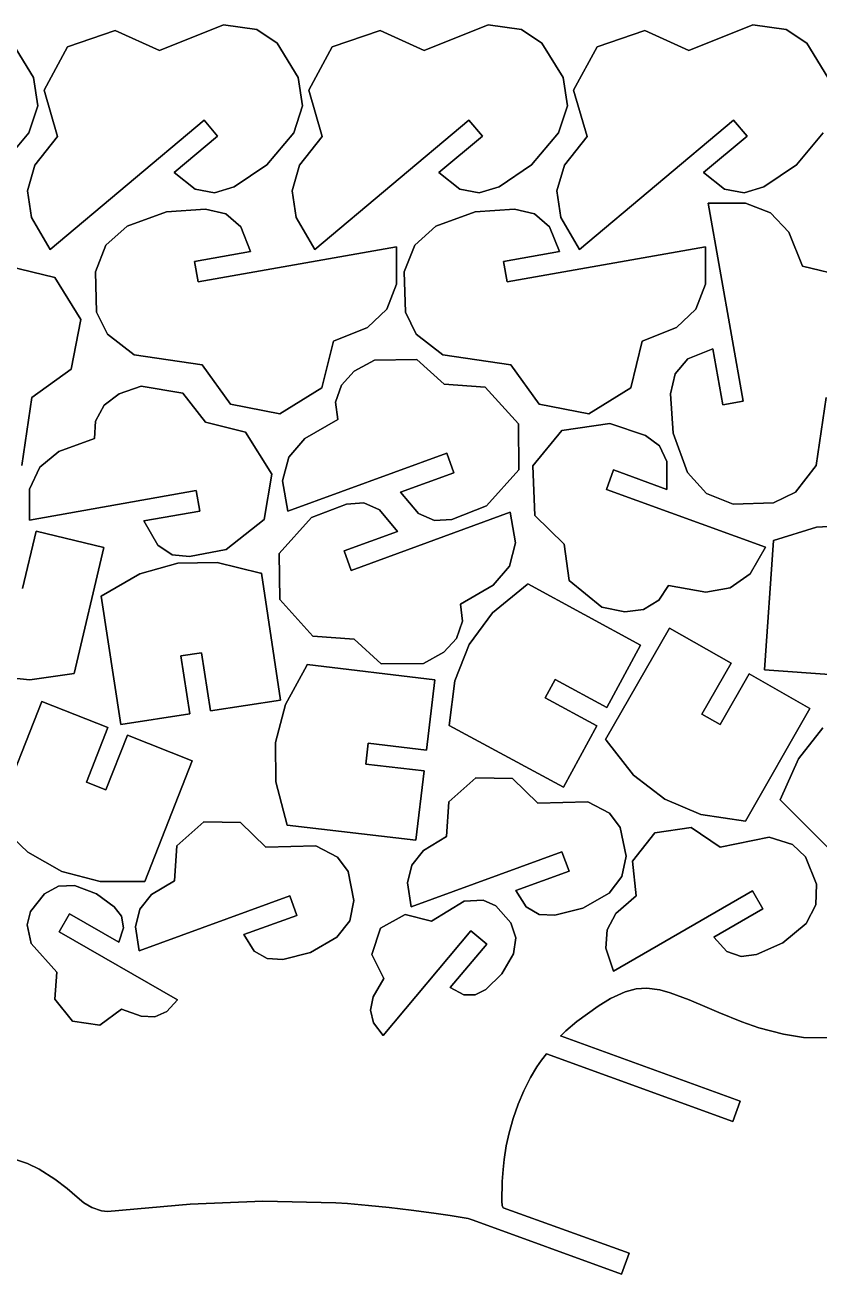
# Model space of a CAD drawing. Extents: x -1 to 600, y 1 to 926.
# Drawn here: x 326.5 to 434.5, y 560.3 to 730.2 of the extents above; entities that cross this region are included whole.
import ezdxf

# ---------------------------------------------------------------- set-up
doc = ezdxf.new("R2010")
doc.units = 0
doc.layers.add('EXPLORER_DEFAULT', color=253, linetype='CONTINUOUS')

# ---------------------------------------------------------------- blocks, each defined once
blk = doc.blocks.new('A_MODEL_SPACE')
at = {"layer": 'EXPLORER_DEFAULT'}
for p, q in [((332.331635, 727.260559), (338.824005, 729.471252)), ((338.824005, 729.471252), (332.331635, 727.260559)), ((338.824005, 729.471252), (344.828339, 726.76532)), ((344.828339, 726.76532), (338.824005, 729.471252)), ((344.828339, 726.76532), (353.517883, 730.223022)), ((353.517883, 730.223022), (344.828339, 726.76532)), ((353.517883, 730.223022), (358.056519, 729.618164)), ((358.056519, 729.618164), (353.517883, 730.223022)), ((358.056519, 729.618164), (360.845825, 727.745117)), ((360.845825, 727.745117), (358.056519, 729.618164)), ((368.331635, 727.260559), (374.824005, 729.471252)), ((374.824005, 729.471252), (368.331635, 727.260559)), ((374.824005, 729.471252), (380.828339, 726.76532)), ((380.828339, 726.76532), (374.824005, 729.471252)), ((380.828339, 726.76532), (389.517883, 730.223022)), ((389.517883, 730.223022), (380.828339, 726.76532)), ((389.517883, 730.223022), (394.056519, 729.618164)), ((394.056519, 729.618164), (389.517883, 730.223022)), ((394.056519, 729.618164), (396.845825, 727.745117)), ((396.845825, 727.745117), (394.056519, 729.618164)), ((404.331635, 727.260559), (410.824005, 729.471252)), ((410.824005, 729.471252), (404.331635, 727.260559)), ((410.824005, 729.471252), (416.828339, 726.76532)), ((416.828339, 726.76532), (410.824005, 729.471252)), ((416.828339, 726.76532), (425.517883, 730.223022)), ((425.517883, 730.223022), (416.828339, 726.76532)), ((425.517883, 730.223022), (430.056519, 729.618164)), ((430.056519, 729.618164), (425.517883, 730.223022)), ((430.056519, 729.618164), (432.845825, 727.745117)), ((432.845825, 727.745117), (430.056519, 729.618164)), ((324.845825, 727.745117), (327.714355, 723.072998)), ((327.714355, 723.072998), (324.845825, 727.745117)), ((360.845825, 727.745117), (363.714355, 723.072998)), ((363.714355, 723.072998), (360.845825, 727.745117)), ((396.845825, 727.745117), (399.714355, 723.072998)), ((399.714355, 723.072998), (396.845825, 727.745117)), ((432.845825, 727.745117), (435.714355, 723.072998)), ((435.714355, 723.072998), (432.845825, 727.745117)), ((329.147736, 721.334412), (332.331635, 727.260559)), ((332.331635, 727.260559), (329.147736, 721.334412)), ((365.147736, 721.334412), (368.331635, 727.260559)), ((368.331635, 727.260559), (365.147736, 721.334412)), ((401.147736, 721.334412), (404.331635, 727.260559)), ((404.331635, 727.260559), (401.147736, 721.334412)), ((327.714355, 723.072998), (328.294159, 719.238831)), ((328.294159, 719.238831), (327.714355, 723.072998)), ((363.714355, 723.072998), (364.294159, 719.238831)), ((364.294159, 719.238831), (363.714355, 723.072998)), ((399.714355, 723.072998), (400.294159, 719.238831)), ((400.294159, 719.238831), (399.714355, 723.072998)), ((330.970673, 715.073608), (329.147736, 721.334412)), ((329.147736, 721.334412), (330.970673, 715.073608)), ((366.970673, 715.073608), (365.147736, 721.334412)), ((365.147736, 721.334412), (366.970673, 715.073608)), ((402.970673, 715.073608), (401.147736, 721.334412)), ((401.147736, 721.334412), (402.970673, 715.073608)), ((328.294159, 719.238831), (327.090576, 715.533081)), ((327.090576, 715.533081), (328.294159, 719.238831)), ((364.294159, 719.238831), (363.090576, 715.533081)), ((363.090576, 715.533081), (364.294159, 719.238831)), ((400.294159, 719.238831), (399.090576, 715.533081)), ((399.090576, 715.533081), (400.294159, 719.238831)), ((350.905731, 717.269653), (329.948669, 699.665894)), ((329.948669, 699.665894), (350.905731, 717.269653)), ((352.736084, 715.097046), (350.905731, 717.269653)), ((350.905731, 717.269653), (352.736084, 715.097046)), ((386.905731, 717.269653), (365.948669, 699.665894)), ((365.948669, 699.665894), (386.905731, 717.269653)), ((388.736084, 715.097046), (386.905731, 717.269653)), ((386.905731, 717.269653), (388.736084, 715.097046)), ((422.905731, 717.269653), (401.948669, 699.665894)), ((401.948669, 699.665894), (422.905731, 717.269653)), ((424.736084, 715.097046), (422.905731, 717.269653)), ((422.905731, 717.269653), (424.736084, 715.097046)), ((327.090576, 715.533081), (323.435699, 711.190674)), ((323.435699, 711.190674), (327.090576, 715.533081)), ((363.090576, 715.533081), (359.435699, 711.190674)), ((359.435699, 711.190674), (363.090576, 715.533081)), ((399.090576, 715.533081), (395.435699, 711.190674)), ((395.435699, 711.190674), (399.090576, 715.533081)), ((435.090576, 715.533081), (431.435699, 711.190674)), ((431.435699, 711.190674), (435.090576, 715.533081)), ((327.890625, 711.137756), (330.970673, 715.073608)), ((330.970673, 715.073608), (327.890625, 711.137756)), ((346.817474, 710.140137), (352.736084, 715.097046)), ((352.736084, 715.097046), (346.817474, 710.140137)), ((363.890625, 711.137756), (366.970673, 715.073608)), ((366.970673, 715.073608), (363.890625, 711.137756)), ((382.817474, 710.140137), (388.736084, 715.097046)), ((388.736084, 715.097046), (382.817474, 710.140137)), ((399.890625, 711.137756), (402.970673, 715.073608)), ((402.970673, 715.073608), (399.890625, 711.137756)), ((418.817474, 710.140137), (424.736084, 715.097046)), ((424.736084, 715.097046), (418.817474, 710.140137)), ((326.866821, 707.651855), (327.890625, 711.137756)), ((327.890625, 711.137756), (326.866821, 707.651855)), ((359.435699, 711.190674), (355.003204, 708.187134)), ((355.003204, 708.187134), (359.435699, 711.190674)), ((362.866821, 707.651855), (363.890625, 711.137756)), ((363.890625, 711.137756), (362.866821, 707.651855)), ((395.435699, 711.190674), (391.003204, 708.187134)), ((391.003204, 708.187134), (395.435699, 711.190674)), ((398.866821, 707.651855), (399.890625, 711.137756)), ((399.890625, 711.137756), (398.866821, 707.651855)), ((431.435699, 711.190674), (427.003204, 708.187134)), ((427.003204, 708.187134), (431.435699, 711.190674)), ((349.673645, 707.880798), (346.817474, 710.140137)), ((346.817474, 710.140137), (349.673645, 707.880798)), ((385.673645, 707.880798), (382.817474, 710.140137)), ((382.817474, 710.140137), (385.673645, 707.880798)), ((421.673645, 707.880798), (418.817474, 710.140137)), ((418.817474, 710.140137), (421.673645, 707.880798)), ((327.414368, 704.054016), (326.866821, 707.651855)), ((326.866821, 707.651855), (327.414368, 704.054016)), ((352.321289, 707.381714), (349.673645, 707.880798)), ((349.673645, 707.880798), (352.321289, 707.381714)), ((355.003204, 708.187134), (352.321289, 707.381714)), ((352.321289, 707.381714), (355.003204, 708.187134)), ((363.414368, 704.054016), (362.866821, 707.651855)), ((362.866821, 707.651855), (363.414368, 704.054016)), ((388.321289, 707.381714), (385.673645, 707.880798)), ((385.673645, 707.880798), (388.321289, 707.381714)), ((391.003204, 708.187134), (388.321289, 707.381714)), ((388.321289, 707.381714), (391.003204, 708.187134)), ((399.414368, 704.054016), (398.866821, 707.651855)), ((398.866821, 707.651855), (399.414368, 704.054016)), ((424.321289, 707.381714), (421.673645, 707.880798)), ((421.673645, 707.880798), (424.321289, 707.381714)), ((427.003204, 708.187134), (424.321289, 707.381714)), ((424.321289, 707.381714), (427.003204, 708.187134)), ((345.76947, 704.793579), (351.109863, 705.178406)), ((351.109863, 705.178406), (345.76947, 704.793579)), ((351.109863, 705.178406), (353.835175, 704.534973)), ((353.835175, 704.534973), (351.109863, 705.178406)), ((387.76947, 704.793579), (393.109863, 705.178406)), ((393.109863, 705.178406), (387.76947, 704.793579)), ((393.109863, 705.178406), (395.835175, 704.534973)), ((395.835175, 704.534973), (393.109863, 705.178406)), ((419.446472, 705.997009), (424.513855, 705.997681)), ((424.513855, 705.997681), (419.446472, 705.997009)), ((424.213257, 679.045776), (419.446472, 705.997009)), ((419.446472, 705.997009), (424.213257, 679.045776)), ((424.513855, 705.997681), (427.903442, 704.672974)), ((427.903442, 704.672974), (424.513855, 705.997681)), ((329.948669, 699.665894), (327.414368, 704.054016)), ((327.414368, 704.054016), (329.948669, 699.665894)), ((340.433014, 702.860352), (345.76947, 704.793579)), ((345.76947, 704.793579), (340.433014, 702.860352)), ((353.835175, 704.534973), (355.878571, 702.778931)), ((355.878571, 702.778931), (353.835175, 704.534973)), ((365.948669, 699.665894), (363.414368, 704.054016)), ((363.414368, 704.054016), (365.948669, 699.665894)), ((382.433014, 702.860352), (387.76947, 704.793579)), ((387.76947, 704.793579), (382.433014, 702.860352)), ((395.835175, 704.534973), (397.878571, 702.778931)), ((397.878571, 702.778931), (395.835175, 704.534973)), ((401.948669, 699.665894), (399.414368, 704.054016)), ((399.414368, 704.054016), (401.948669, 699.665894)), ((427.903442, 704.672974), (430.410431, 702.043335)), ((430.410431, 702.043335), (427.903442, 704.672974)), ((337.537842, 700.25293), (340.433014, 702.860352)), ((340.433014, 702.860352), (337.537842, 700.25293)), ((355.878571, 702.778931), (357.222443, 699.394226)), ((357.222443, 699.394226), (355.878571, 702.778931)), ((379.537842, 700.25293), (382.433014, 702.860352)), ((382.433014, 702.860352), (379.537842, 700.25293)), ((397.878571, 702.778931), (399.222443, 699.394226)), ((399.222443, 699.394226), (397.878571, 702.778931)), ((430.410431, 702.043335), (432.278961, 697.40802)), ((432.278961, 697.40802), (430.410431, 702.043335)), ((336.122864, 696.642456), (337.537842, 700.25293)), ((337.537842, 700.25293), (336.122864, 696.642456)), ((378.122864, 696.642456), (379.537842, 700.25293)), ((379.537842, 700.25293), (378.122864, 696.642456)), ((357.222443, 699.394226), (349.618286, 698.06073)), ((349.618286, 698.06073), (357.222443, 699.394226)), ((350.117157, 695.264038), (377.06839, 700.030762)), ((377.06839, 700.030762), (350.117157, 695.264038)), ((377.06839, 700.030762), (377.069061, 694.963379)), ((377.069061, 694.963379), (377.06839, 700.030762)), ((399.222443, 699.394226), (391.618286, 698.06073)), ((391.618286, 698.06073), (399.222443, 699.394226)), ((392.117157, 695.264038), (419.06839, 700.030762)), ((419.06839, 700.030762), (392.117157, 695.264038)), ((419.06839, 700.030762), (419.069061, 694.963379)), ((419.069061, 694.963379), (419.06839, 700.030762)), ((324.278961, 697.40802), (330.612457, 695.856323)), ((330.612457, 695.856323), (324.278961, 697.40802)), ((349.618286, 698.06073), (350.117157, 695.264038)), ((350.117157, 695.264038), (349.618286, 698.06073)), ((391.618286, 698.06073), (392.117157, 695.264038)), ((392.117157, 695.264038), (391.618286, 698.06073)), ((432.278961, 697.40802), (438.612457, 695.856323)), ((438.612457, 695.856323), (432.278961, 697.40802)), ((330.612457, 695.856323), (334.152679, 690.135925)), ((334.152679, 690.135925), (330.612457, 695.856323)), ((336.271057, 691.162048), (336.122864, 696.642456)), ((336.122864, 696.642456), (336.271057, 691.162048)), ((378.271057, 691.162048), (378.122864, 696.642456)), ((378.122864, 696.642456), (378.271057, 691.162048)), ((377.069061, 694.963379), (375.744354, 691.573853)), ((375.744354, 691.573853), (377.069061, 694.963379)), ((419.069061, 694.963379), (417.744354, 691.573853)), ((417.744354, 691.573853), (419.069061, 694.963379)), ((334.152679, 690.135925), (332.820984, 683.40802)), ((332.820984, 683.40802), (334.152679, 690.135925)), ((337.750122, 688.145325), (336.271057, 691.162048)), ((336.271057, 691.162048), (337.750122, 688.145325)), ((375.744354, 691.573853), (373.114746, 689.066833)), ((373.114746, 689.066833), (375.744354, 691.573853)), ((379.750122, 688.145325), (378.271057, 691.162048)), ((378.271057, 691.162048), (379.750122, 688.145325)), ((417.744354, 691.573853), (415.114746, 689.066833)), ((415.114746, 689.066833), (417.744354, 691.573853)), ((373.114746, 689.066833), (368.479431, 687.198303)), ((368.479431, 687.198303), (373.114746, 689.066833)), ((415.114746, 689.066833), (410.479431, 687.198303)), ((410.479431, 687.198303), (415.114746, 689.066833)), ((341.378265, 685.352173), (337.750122, 688.145325)), ((337.750122, 688.145325), (341.378265, 685.352173)), ((368.479431, 687.198303), (366.927704, 680.864807)), ((366.927704, 680.864807), (368.479431, 687.198303)), ((383.378265, 685.352173), (379.750122, 688.145325)), ((379.750122, 688.145325), (383.378265, 685.352173)), ((410.479431, 687.198303), (408.927704, 680.864807)), ((408.927704, 680.864807), (410.479431, 687.198303)), ((350.632477, 684.001831), (341.378265, 685.352173)), ((341.378265, 685.352173), (350.632477, 684.001831)), ((392.632477, 684.001831), (383.378265, 685.352173)), ((383.378265, 685.352173), (392.632477, 684.001831)), ((414.942261, 682.763794), (416.698334, 684.80719)), ((416.698334, 684.80719), (414.942261, 682.763794)), ((416.698334, 684.80719), (420.083038, 686.151062)), ((420.083038, 686.151062), (416.698334, 684.80719)), ((420.083038, 686.151062), (421.416565, 678.546875)), ((421.416565, 678.546875), (420.083038, 686.151062)), ((332.820984, 683.40802), (327.475433, 679.561096)), ((327.475433, 679.561096), (332.820984, 683.40802)), ((354.479431, 678.65625), (350.632477, 684.001831)), ((350.632477, 684.001831), (354.479431, 678.65625)), ((371.302673, 683.128906), (369.58432, 681.242737)), ((369.58432, 681.242737), (371.302673, 683.128906)), ((374.076813, 684.645081), (371.302673, 683.128906)), ((371.302673, 683.128906), (374.076813, 684.645081)), ((379.831146, 684.708984), (374.076813, 684.645081)), ((374.076813, 684.645081), (379.831146, 684.708984)), ((383.524323, 681.371277), (379.831146, 684.708984)), ((379.831146, 684.708984), (383.524323, 681.371277)), ((396.479431, 678.65625), (392.632477, 684.001831)), ((392.632477, 684.001831), (396.479431, 678.65625)), ((414.298828, 680.038452), (414.942261, 682.763794)), ((414.942261, 682.763794), (414.298828, 680.038452)), ((339.346863, 680.05835), (337.327057, 678.499268)), ((337.327057, 678.499268), (339.346863, 680.05835)), ((342.342133, 681.069824), (339.346863, 680.05835)), ((339.346863, 680.05835), (342.342133, 681.069824)), ((348.020111, 680.133545), (342.342133, 681.069824)), ((342.342133, 681.069824), (348.020111, 680.133545)), ((351.077606, 676.2052), (348.020111, 680.133545)), ((348.020111, 680.133545), (351.077606, 676.2052)), ((366.927704, 680.864807), (361.207306, 677.324585)), ((361.207306, 677.324585), (366.927704, 680.864807)), ((369.58432, 681.242737), (368.780121, 678.91394)), ((368.780121, 678.91394), (369.58432, 681.242737)), ((389.119446, 680.944397), (383.524323, 681.371277)), ((383.524323, 681.371277), (389.119446, 680.944397)), ((393.635803, 675.942749), (389.119446, 680.944397)), ((389.119446, 680.944397), (393.635803, 675.942749)), ((408.927704, 680.864807), (403.207306, 677.324585)), ((403.207306, 677.324585), (408.927704, 680.864807)), ((414.683685, 674.698059), (414.298828, 680.038452)), ((414.298828, 680.038452), (414.683685, 674.698059)), ((327.475433, 679.561096), (326.125122, 670.306885)), ((326.125122, 670.306885), (327.475433, 679.561096)), ((337.327057, 678.499268), (336.130676, 676.34552)), ((336.130676, 676.34552), (337.327057, 678.499268)), ((361.207306, 677.324585), (354.479431, 678.65625)), ((354.479431, 678.65625), (361.207306, 677.324585)), ((368.780121, 678.91394), (369.068909, 676.570618)), ((369.068909, 676.570618), (368.780121, 678.91394)), ((403.207306, 677.324585), (396.479431, 678.65625)), ((396.479431, 678.65625), (403.207306, 677.324585)), ((421.416565, 678.546875), (424.213257, 679.045776)), ((424.213257, 679.045776), (421.416565, 678.546875)), ((435.475433, 679.561096), (434.125122, 670.306885)), ((434.125122, 670.306885), (435.475433, 679.561096)), ((336.130676, 676.34552), (336.008209, 673.98761)), ((336.008209, 673.98761), (336.130676, 676.34552)), ((369.068909, 676.570618), (364.595673, 673.981262)), ((364.595673, 673.981262), (369.068909, 676.570618)), ((356.513611, 674.813232), (351.077606, 676.2052)), ((351.077606, 676.2052), (356.513611, 674.813232)), ((360.092834, 669.103333), (356.513611, 674.813232)), ((356.513611, 674.813232), (360.092834, 669.103333)), ((393.71106, 669.708252), (393.635803, 675.942749)), ((393.635803, 675.942749), (393.71106, 669.708252)), ((399.562592, 675.070496), (395.612762, 670.246216)), ((395.612762, 670.246216), (399.562592, 675.070496)), ((406.074432, 676.000916), (399.562592, 675.070496)), ((399.562592, 675.070496), (406.074432, 676.000916)), ((410.903015, 674.359619), (406.074432, 676.000916)), ((406.074432, 676.000916), (410.903015, 674.359619)), ((416.616943, 669.361633), (414.683685, 674.698059)), ((414.683685, 674.698059), (416.616943, 669.361633)), ((336.008209, 673.98761), (331.15329, 672.214355)), ((331.15329, 672.214355), (336.008209, 673.98761)), ((364.595673, 673.981262), (362.407013, 671.409119)), ((362.407013, 671.409119), (364.595673, 673.981262)), ((412.808502, 672.960388), (410.903015, 674.359619)), ((410.903015, 674.359619), (412.808502, 672.960388)), ((413.827454, 670.850891), (412.808502, 672.960388)), ((412.808502, 672.960388), (413.827454, 670.850891)), ((331.15329, 672.214355), (328.551208, 670.061401)), ((328.551208, 670.061401), (331.15329, 672.214355)), ((362.407013, 671.409119), (361.567841, 668.229309)), ((361.567841, 668.229309), (362.407013, 671.409119)), ((362.278076, 664.093384), (383.904327, 671.987183)), ((383.904327, 671.987183), (362.278076, 664.093384)), ((383.904327, 671.987183), (384.881165, 669.315674)), ((384.881165, 669.315674), (383.904327, 671.987183)), ((328.551208, 670.061401), (327.172607, 667.075623)), ((327.172607, 667.075623), (328.551208, 670.061401)), ((389.32077, 664.809753), (393.71106, 669.708252)), ((393.71106, 669.708252), (389.32077, 664.809753)), ((395.612762, 670.246216), (395.857513, 663.511658)), ((395.857513, 663.511658), (395.612762, 670.246216)), ((405.610138, 667.021118), (406.579041, 669.695435)), ((406.579041, 669.695435), (405.610138, 667.021118)), ((406.579041, 669.695435), (413.835938, 667.040894)), ((413.835938, 667.040894), (406.579041, 669.695435)), ((413.835938, 667.040894), (413.827454, 670.850891)), ((413.827454, 670.850891), (413.835938, 667.040894)), ((434.125122, 670.306885), (431.33197, 666.678711)), ((431.33197, 666.678711), (434.125122, 670.306885)), ((359.084351, 662.950439), (360.092834, 669.103333)), ((360.092834, 669.103333), (359.084351, 662.950439)), ((361.567841, 668.229309), (362.278076, 664.093384)), ((362.278076, 664.093384), (361.567841, 668.229309)), ((384.881165, 669.315674), (377.615753, 666.684509)), ((377.615753, 666.684509), (384.881165, 669.315674)), ((419.224365, 666.466431), (416.616943, 669.361633)), ((416.616943, 669.361633), (419.224365, 666.466431)), ((327.172607, 667.075623), (327.15387, 662.879211)), ((327.15387, 662.879211), (327.172607, 667.075623)), ((327.15387, 662.879211), (349.822327, 666.897644)), ((349.822327, 666.897644), (327.15387, 662.879211)), ((349.822327, 666.897644), (350.320404, 664.097107)), ((350.320404, 664.097107), (349.822327, 666.897644)), ((377.615753, 666.684509), (380.071259, 663.771362)), ((380.071259, 663.771362), (377.615753, 666.684509)), ((427.250824, 659.166992), (405.610138, 667.021118)), ((405.610138, 667.021118), (427.250824, 659.166992)), ((422.834808, 665.051453), (419.224365, 666.466431)), ((419.224365, 666.466431), (422.834808, 665.051453)), ((431.33197, 666.678711), (428.315216, 665.199646)), ((428.315216, 665.199646), (431.33197, 666.678711)), ((370.252991, 665.053772), (365.499084, 663.207275)), ((365.499084, 663.207275), (370.252991, 665.053772)), ((372.612091, 665.206665), (370.252991, 665.053772)), ((370.252991, 665.053772), (372.612091, 665.206665)), ((374.748596, 664.245667), (372.612091, 665.206665)), ((372.612091, 665.206665), (374.748596, 664.245667)), ((384.566864, 662.963318), (389.32077, 664.809753)), ((389.32077, 664.809753), (384.566864, 662.963318)), ((428.315216, 665.199646), (422.834808, 665.051453)), ((422.834808, 665.051453), (428.315216, 665.199646)), ((350.320404, 664.097107), (342.708466, 662.767578)), ((342.708466, 662.767578), (350.320404, 664.097107)), ((342.708466, 662.767578), (344.620819, 659.47229)), ((344.620819, 659.47229), (342.708466, 662.767578)), ((353.910126, 658.888733), (359.084351, 662.950439)), ((359.084351, 662.950439), (353.910126, 658.888733)), ((365.499084, 663.207275), (361.108795, 658.308777)), ((361.108795, 658.308777), (365.499084, 663.207275)), ((392.541779, 663.923645), (370.915527, 656.029907)), ((370.915527, 656.029907), (392.541779, 663.923645)), ((377.204132, 661.33252), (374.748596, 664.245667)), ((374.748596, 664.245667), (377.204132, 661.33252)), ((380.071259, 663.771362), (382.207764, 662.810364)), ((382.207764, 662.810364), (380.071259, 663.771362)), ((382.207764, 662.810364), (384.566864, 662.963318)), ((384.566864, 662.963318), (382.207764, 662.810364)), ((393.252014, 659.78772), (392.541779, 663.923645)), ((392.541779, 663.923645), (393.252014, 659.78772)), ((395.857513, 663.511658), (399.869232, 659.588135)), ((399.869232, 659.588135), (395.857513, 663.511658)), ((328.043884, 661.344177), (326.204865, 653.578857)), ((326.204865, 653.578857), (328.043884, 661.344177)), ((337.26944, 659.158264), (328.043884, 661.344177)), ((328.043884, 661.344177), (337.26944, 659.158264)), ((369.93869, 658.701355), (377.204132, 661.33252)), ((377.204132, 661.33252), (369.93869, 658.701355)), ((434.161621, 661.90686), (428.336884, 660.099426)), ((428.336884, 660.099426), (434.161621, 661.90686)), ((439.498169, 662.194519), (434.161621, 661.90686)), ((434.161621, 661.90686), (439.498169, 662.194519)), ((344.620819, 659.47229), (346.557983, 658.154907)), ((346.557983, 658.154907), (344.620819, 659.47229)), ((392.412842, 656.60791), (393.252014, 659.78772)), ((393.252014, 659.78772), (392.412842, 656.60791)), ((399.869232, 659.588135), (400.552948, 654.65741)), ((400.552948, 654.65741), (399.869232, 659.588135)), ((428.336884, 660.099426), (427.110504, 642.493713)), ((427.110504, 642.493713), (428.336884, 660.099426)), ((333.227142, 641.979004), (337.26944, 659.158264)), ((337.26944, 659.158264), (333.227142, 641.979004)), ((346.557983, 658.154907), (348.907806, 657.895813)), ((348.907806, 657.895813), (346.557983, 658.154907)), ((348.907806, 657.895813), (353.910126, 658.888733)), ((353.910126, 658.888733), (348.907806, 657.895813)), ((361.108795, 658.308777), (361.184052, 652.07428)), ((361.184052, 652.07428), (361.108795, 658.308777)), ((370.915527, 656.029907), (369.93869, 658.701355)), ((369.93869, 658.701355), (370.915527, 656.029907)), ((425.136353, 655.542114), (427.250824, 659.166992)), ((427.250824, 659.166992), (425.136353, 655.542114)), ((347.323364, 657.012756), (342.181122, 655.557068)), ((342.181122, 655.557068), (347.323364, 657.012756)), ((352.66626, 657.077637), (347.323364, 657.012756)), ((347.323364, 657.012756), (352.66626, 657.077637)), ((358.570099, 655.657898), (352.66626, 657.077637)), ((352.66626, 657.077637), (358.570099, 655.657898)), ((390.224182, 654.035767), (392.412842, 656.60791)), ((392.412842, 656.60791), (390.224182, 654.035767)), ((342.181122, 655.557068), (336.897339, 652.511475)), ((336.897339, 652.511475), (342.181122, 655.557068)), ((358.694031, 655.642883), (358.570099, 655.657898)), ((358.570099, 655.657898), (358.694031, 655.642883)), ((361.294708, 638.369751), (358.694031, 655.642883)), ((358.694031, 655.642883), (361.294708, 638.369751)), ((400.552948, 654.65741), (405.002075, 651.007568)), ((405.002075, 651.007568), (400.552948, 654.65741)), ((422.449585, 653.645691), (425.136353, 655.542114)), ((425.136353, 655.542114), (422.449585, 653.645691)), ((336.897339, 652.511475), (339.577728, 635.06781)), ((339.577728, 635.06781), (336.897339, 652.511475)), ((385.750946, 651.446411), (390.224182, 654.035767)), ((390.224182, 654.035767), (385.750946, 651.446411)), ((394.824554, 654.103333), (390.12793, 650.254578)), ((390.12793, 650.254578), (394.824554, 654.103333)), ((394.911346, 654.193054), (394.824554, 654.103333)), ((394.824554, 654.103333), (394.911346, 654.193054)), ((410.250305, 645.835938), (394.911346, 654.193054)), ((394.911346, 654.193054), (410.250305, 645.835938)), ((412.7435, 651.993225), (414.028534, 653.973938)), ((414.028534, 653.973938), (412.7435, 651.993225)), ((414.028534, 653.973938), (419.119629, 653.082153)), ((419.119629, 653.082153), (414.028534, 653.973938)), ((419.119629, 653.082153), (422.449585, 653.645691)), ((422.449585, 653.645691), (419.119629, 653.082153)), ((361.184052, 652.07428), (365.700409, 647.072632)), ((365.700409, 647.072632), (361.184052, 652.07428)), ((386.039734, 649.103088), (385.750946, 651.446411)), ((385.750946, 651.446411), (386.039734, 649.103088)), ((405.002075, 651.007568), (408.101807, 650.385864)), ((408.101807, 650.385864), (405.002075, 651.007568)), ((410.630524, 650.726196), (412.7435, 651.993225)), ((412.7435, 651.993225), (410.630524, 650.726196)), ((385.235535, 646.774353), (386.039734, 649.103088)), ((386.039734, 649.103088), (385.235535, 646.774353)), ((390.12793, 650.254578), (386.95343, 645.956543)), ((386.95343, 645.956543), (390.12793, 650.254578)), ((408.101807, 650.385864), (410.630524, 650.726196)), ((410.630524, 650.726196), (408.101807, 650.385864)), ((414.191925, 648.177795), (405.482666, 633.036011)), ((405.482666, 633.036011), (414.191925, 648.177795)), ((422.549957, 643.38678), (414.191925, 648.177795)), ((414.191925, 648.177795), (422.549957, 643.38678)), ((365.700409, 647.072632), (371.295532, 646.645752)), ((371.295532, 646.645752), (365.700409, 647.072632)), ((371.295532, 646.645752), (374.988708, 643.308044)), ((374.988708, 643.308044), (371.295532, 646.645752)), ((383.517181, 644.888184), (385.235535, 646.774353)), ((385.235535, 646.774353), (383.517181, 644.888184)), ((386.95343, 645.956543), (385.008728, 640.978638)), ((385.008728, 640.978638), (386.95343, 645.956543)), ((405.653687, 637.369446), (410.250305, 645.835938)), ((410.250305, 645.835938), (405.653687, 637.369446)), ((347.750336, 644.382446), (350.569672, 644.811401)), ((350.569672, 644.811401), (347.750336, 644.382446)), ((348.950958, 636.493164), (347.750336, 644.382446)), ((347.750336, 644.382446), (348.950958, 636.493164)), ((350.569672, 644.811401), (351.770386, 636.921448)), ((351.770386, 636.921448), (350.569672, 644.811401)), ((380.743042, 643.371948), (383.517181, 644.888184)), ((383.517181, 644.888184), (380.743042, 643.371948)), ((364.888947, 643.097412), (361.955292, 637.780945)), ((361.955292, 637.780945), (364.888947, 643.097412)), ((364.936249, 643.212891), (364.888947, 643.097412)), ((364.888947, 643.097412), (364.936249, 643.212891)), ((382.280945, 641.1427), (364.936249, 643.212891)), ((364.936249, 643.212891), (382.280945, 641.1427)), ((374.988708, 643.308044), (380.743042, 643.371948)), ((380.743042, 643.371948), (374.988708, 643.308044)), ((418.581757, 636.462402), (422.549957, 643.38678)), ((422.549957, 643.38678), (418.581757, 636.462402)), ((427.110504, 642.493713), (436.567535, 641.82019)), ((436.567535, 641.82019), (427.110504, 642.493713)), ((321.874207, 641.706543), (327.187531, 641.13208)), ((327.187531, 641.13208), (321.874207, 641.706543)), ((327.187531, 641.13208), (333.227142, 641.979004)), ((333.227142, 641.979004), (327.187531, 641.13208)), ((381.15329, 631.575134), (382.280945, 641.1427)), ((382.280945, 641.1427), (381.15329, 631.575134)), ((385.008728, 640.978638), (384.24585, 634.927795)), ((384.24585, 634.927795), (385.008728, 640.978638)), ((397.278992, 638.670288), (398.639465, 641.176575)), ((398.639465, 641.176575), (397.278992, 638.670288)), ((398.639465, 641.176575), (405.653687, 637.369446)), ((405.653687, 637.369446), (398.639465, 641.176575)), ((425.023834, 641.96814), (421.056, 635.044373)), ((421.056, 635.044373), (425.023834, 641.96814)), ((433.249268, 637.253113), (425.023834, 641.96814)), ((425.023834, 641.96814), (433.249268, 637.253113)), ((328.858795, 638.186218), (322.428864, 621.944946)), ((322.428864, 621.944946), (328.858795, 638.186218)), ((337.821381, 634.653198), (328.858795, 638.186218)), ((328.858795, 638.186218), (337.821381, 634.653198)), ((351.770386, 636.921448), (361.294708, 638.369751)), ((361.294708, 638.369751), (351.770386, 636.921448)), ((361.955292, 637.780945), (360.601837, 632.611938)), ((360.601837, 632.611938), (361.955292, 637.780945)), ((404.292572, 634.863464), (397.278992, 638.670288)), ((397.278992, 638.670288), (404.292572, 634.863464)), ((424.496307, 621.928284), (433.249268, 637.253113)), ((433.249268, 637.253113), (424.496307, 621.928284)), ((339.577728, 635.06781), (348.950958, 636.493164)), ((348.950958, 636.493164), (339.577728, 635.06781)), ((421.056, 635.044373), (418.581757, 636.462402)), ((418.581757, 636.462402), (421.056, 635.044373)), ((334.895386, 627.228149), (337.821381, 634.653198)), ((337.821381, 634.653198), (334.895386, 627.228149)), ((384.24585, 634.927795), (399.768829, 626.531311)), ((399.768829, 626.531311), (384.24585, 634.927795)), ((399.768829, 626.531311), (404.292572, 634.863464)), ((404.292572, 634.863464), (399.768829, 626.531311)), ((435.027435, 634.608582), (431.726685, 630.405396)), ((431.726685, 630.405396), (435.027435, 634.608582)), ((340.474304, 633.606934), (337.548553, 626.182495)), ((337.548553, 626.182495), (340.474304, 633.606934)), ((349.294708, 630.129944), (340.474304, 633.606934)), ((340.474304, 633.606934), (349.294708, 630.129944)), ((360.601837, 632.611938), (360.642639, 627.267761)), ((360.642639, 627.267761), (360.601837, 632.611938)), ((372.893646, 629.676208), (373.227234, 632.508423)), ((373.227234, 632.508423), (372.893646, 629.676208)), ((373.227234, 632.508423), (381.15329, 631.575134)), ((381.15329, 631.575134), (373.227234, 632.508423)), ((405.482666, 633.036011), (405.570343, 632.947205)), ((405.570343, 632.947205), (405.482666, 633.036011)), ((405.570343, 632.947205), (409.30954, 628.162903)), ((409.30954, 628.162903), (405.570343, 632.947205)), ((342.847992, 613.701172), (349.294708, 630.129944)), ((349.294708, 630.129944), (342.847992, 613.701172)), ((380.819, 628.742981), (372.893646, 629.676208)), ((372.893646, 629.676208), (380.819, 628.742981)), ((379.709198, 619.327209), (380.819, 628.742981)), ((380.819, 628.742981), (379.709198, 619.327209)), ((431.726685, 630.405396), (429.247162, 624.833496)), ((429.247162, 624.833496), (431.726685, 630.405396)), ((337.548553, 626.182495), (334.895386, 627.228149)), ((334.895386, 627.228149), (337.548553, 626.182495)), ((360.642639, 627.267761), (362.178955, 621.365723)), ((362.178955, 621.365723), (360.642639, 627.267761)), ((384.192902, 624.546875), (387.847137, 627.808716)), ((387.847137, 627.808716), (384.192902, 624.546875)), ((387.847137, 627.808716), (392.839783, 627.704468)), ((392.839783, 627.704468), (387.847137, 627.808716)), ((392.839783, 627.704468), (396.274109, 624.357788)), ((396.274109, 624.357788), (392.839783, 627.704468)), ((409.30954, 628.162903), (413.533081, 624.889954)), ((413.533081, 624.889954), (409.30954, 628.162903)), ((383.881012, 619.809204), (384.192902, 624.546875)), ((384.192902, 624.546875), (383.881012, 619.809204)), ((396.274109, 624.357788), (403.080627, 624.55957)), ((403.080627, 624.55957), (396.274109, 624.357788)), ((403.080627, 624.55957), (406.03537, 623.015442)), ((406.03537, 623.015442), (403.080627, 624.55957)), ((413.533081, 624.889954), (418.464752, 622.83075)), ((418.464752, 622.83075), (413.533081, 624.889954)), ((429.247162, 624.833496), (441.679993, 612.307922)), ((441.679993, 612.307922), (429.247162, 624.833496)), ((406.03537, 623.015442), (407.477386, 621.039307)), ((407.477386, 621.039307), (406.03537, 623.015442)), ((418.464752, 622.83075), (424.496307, 621.928284)), ((424.496307, 621.928284), (418.464752, 622.83075)), ((322.528473, 621.86969), (326.919739, 617.675903)), ((326.919739, 617.675903), (322.528473, 621.86969)), ((347.192902, 618.547424), (350.847137, 621.809204)), ((350.847137, 621.809204), (347.192902, 618.547424)), ((350.847137, 621.809204), (355.839783, 621.704956)), ((355.839783, 621.704956), (350.847137, 621.809204)), ((355.839783, 621.704956), (359.274109, 618.358337)), ((359.274109, 618.358337), (355.839783, 621.704956)), ((362.178955, 621.365723), (379.709198, 619.327209)), ((379.709198, 619.327209), (362.178955, 621.365723)), ((407.477386, 621.039307), (408.276581, 617.128296)), ((408.276581, 617.128296), (407.477386, 621.039307)), ((409.153137, 616.454407), (412.185455, 620.301208)), ((412.185455, 620.301208), (409.153137, 616.454407)), ((412.185455, 620.301208), (417.120331, 621.065552)), ((417.120331, 621.065552), (412.185455, 620.301208)), ((417.120331, 621.065552), (421.083649, 618.366089)), ((421.083649, 618.366089), (417.120331, 621.065552)), ((346.881012, 613.809753), (347.192902, 618.547424)), ((347.192902, 618.547424), (346.881012, 613.809753)), ((359.274109, 618.358337), (366.080627, 618.56012)), ((366.080627, 618.56012), (359.274109, 618.358337)), ((366.080627, 618.56012), (369.03537, 617.015991)), ((369.03537, 617.015991), (366.080627, 618.56012)), ((380.740601, 617.916382), (383.881012, 619.809204)), ((383.881012, 619.809204), (380.740601, 617.916382)), ((421.083649, 618.366089), (427.751709, 619.746765)), ((427.751709, 619.746765), (421.083649, 618.366089)), ((427.751709, 619.746765), (430.929718, 618.739197)), ((430.929718, 618.739197), (427.751709, 619.746765)), ((430.929718, 618.739197), (432.692963, 617.043457)), ((432.692963, 617.043457), (430.929718, 618.739197)), ((326.919739, 617.675903), (331.571899, 615.047607)), ((331.571899, 615.047607), (326.919739, 617.675903)), ((369.03537, 617.015991), (370.477386, 615.039856)), ((370.477386, 615.039856), (369.03537, 617.015991)), ((399.555878, 617.740356), (379.071106, 610.273376)), ((379.071106, 610.273376), (399.555878, 617.740356)), ((379.156464, 615.941101), (380.740601, 617.916382)), ((380.740601, 617.916382), (379.156464, 615.941101)), ((400.523712, 615.093262), (399.555878, 617.740356)), ((399.555878, 617.740356), (400.523712, 615.093262)), ((408.276581, 617.128296), (407.718445, 614.360474)), ((407.718445, 614.360474), (408.276581, 617.128296)), ((432.692963, 617.043457), (434.159149, 613.330627)), ((434.159149, 613.330627), (432.692963, 617.043457)), ((378.559875, 613.514893), (379.156464, 615.941101)), ((379.156464, 615.941101), (378.559875, 613.514893)), ((409.668671, 611.734558), (409.153137, 616.454407)), ((409.153137, 616.454407), (409.668671, 611.734558)), ((331.571899, 615.047607), (336.749329, 613.722595)), ((336.749329, 613.722595), (331.571899, 615.047607)), ((336.749329, 613.722595), (342.847992, 613.701172)), ((342.847992, 613.701172), (336.749329, 613.722595)), ((343.740601, 611.916931), (346.881012, 613.809753)), ((346.881012, 613.809753), (343.740601, 611.916931)), ((370.477386, 615.039856), (371.276581, 611.128784)), ((371.276581, 611.128784), (370.477386, 615.039856)), ((379.071106, 610.273376), (378.559875, 613.514893)), ((378.559875, 613.514893), (379.071106, 610.273376)), ((393.299255, 612.46936), (400.523712, 615.093262)), ((400.523712, 615.093262), (393.299255, 612.46936)), ((407.718445, 614.360474), (405.972107, 612.124756)), ((405.972107, 612.124756), (407.718445, 614.360474)), ((327.277008, 609.616394), (329.18512, 612.019409)), ((329.18512, 612.019409), (327.277008, 609.616394)), ((329.18512, 612.019409), (331.090729, 613.05835)), ((331.090729, 613.05835), (329.18512, 612.019409)), ((331.090729, 613.05835), (333.270111, 613.134705)), ((333.270111, 613.134705), (331.090729, 613.05835)), ((333.270111, 613.134705), (336.253662, 612.043701)), ((336.253662, 612.043701), (333.270111, 613.134705)), ((336.253662, 612.043701), (338.693665, 610.274353)), ((338.693665, 610.274353), (336.253662, 612.043701)), ((362.555878, 611.740906), (342.071106, 604.273926)), ((342.071106, 604.273926), (362.555878, 611.740906)), ((342.156464, 609.94165), (343.740601, 611.916931)), ((343.740601, 611.916931), (342.156464, 609.94165)), ((363.523712, 609.093811), (362.555878, 611.740906)), ((362.555878, 611.740906), (363.523712, 609.093811)), ((394.699524, 610.240784), (393.299255, 612.46936)), ((393.299255, 612.46936), (394.699524, 610.240784)), ((405.972107, 612.124756), (402.389984, 610.063782)), ((402.389984, 610.063782), (405.972107, 612.124756)), ((425.464661, 612.419067), (406.587738, 601.508423)), ((406.587738, 601.508423), (425.464661, 612.419067)), ((406.904663, 609.325195), (409.668671, 611.734558)), ((409.668671, 611.734558), (406.904663, 609.325195)), ((426.877472, 609.980225), (425.464661, 612.419067)), ((425.464661, 612.419067), (426.877472, 609.980225)), ((434.159149, 613.330627), (434.090118, 610.507935)), ((434.090118, 610.507935), (434.159149, 613.330627)), ((338.693665, 610.274353), (339.668701, 608.971436)), ((339.668701, 608.971436), (338.693665, 610.274353)), ((371.276581, 611.128784), (370.718445, 608.361023)), ((370.718445, 608.361023), (371.276581, 611.128784)), ((381.833252, 608.283752), (386.286835, 611.034119)), ((386.286835, 611.034119), (381.833252, 608.283752)), ((386.286835, 611.034119), (388.84729, 611.141846)), ((388.84729, 611.141846), (386.286835, 611.034119)), ((388.84729, 611.141846), (390.566772, 610.380554)), ((390.566772, 610.380554), (388.84729, 611.141846)), ((390.566772, 610.380554), (392.60199, 608.084106)), ((392.60199, 608.084106), (390.566772, 610.380554)), ((396.475922, 609.220398), (394.699524, 610.240784)), ((394.699524, 610.240784), (396.475922, 609.220398)), ((402.389984, 610.063782), (398.591309, 609.109741)), ((398.591309, 609.109741), (402.389984, 610.063782)), ((434.090118, 610.507935), (432.758545, 608.00293)), ((432.758545, 608.00293), (434.090118, 610.507935)), ((326.825836, 607.790833), (327.277008, 609.616394)), ((327.277008, 609.616394), (326.825836, 607.790833)), ((332.603668, 609.32019), (331.195648, 606.875122)), ((331.195648, 606.875122), (332.603668, 609.32019)), ((339.29892, 605.450073), (332.603668, 609.32019)), ((332.603668, 609.32019), (339.29892, 605.450073)), ((339.668701, 608.971436), (339.937897, 607.412964)), ((339.937897, 607.412964), (339.668701, 608.971436)), ((341.559875, 607.515442), (342.156464, 609.94165)), ((342.156464, 609.94165), (341.559875, 607.515442)), ((356.299255, 606.46991), (363.523712, 609.093811)), ((363.523712, 609.093811), (356.299255, 606.46991)), ((370.718445, 608.361023), (368.972107, 606.125305)), ((368.972107, 606.125305), (370.718445, 608.361023)), ((374.897003, 607.342163), (378.260712, 609.19165)), ((378.260712, 609.19165), (374.897003, 607.342163)), ((378.260712, 609.19165), (381.833252, 608.283752)), ((381.833252, 608.283752), (378.260712, 609.19165)), ((398.591309, 609.109741), (396.475922, 609.220398)), ((396.475922, 609.220398), (398.591309, 609.109741)), ((405.687592, 607.104858), (406.904663, 609.325195)), ((406.904663, 609.325195), (405.687592, 607.104858)), ((420.218384, 606.141663), (426.877472, 609.980225)), ((426.877472, 609.980225), (420.218384, 606.141663)), ((327.376526, 605.287964), (326.825836, 607.790833)), ((326.825836, 607.790833), (327.376526, 605.287964)), ((331.195648, 606.875122), (347.294708, 597.589539)), ((347.294708, 597.589539), (331.195648, 606.875122)), ((339.937897, 607.412964), (339.29892, 605.450073)), ((339.29892, 605.450073), (339.937897, 607.412964)), ((342.071106, 604.273926), (341.559875, 607.515442)), ((341.559875, 607.515442), (342.071106, 604.273926)), ((373.718018, 603.766296), (374.897003, 607.342163)), ((374.897003, 607.342163), (373.718018, 603.766296)), ((387.186707, 606.997437), (375.246674, 592.755371)), ((375.246674, 592.755371), (387.186707, 606.997437)), ((389.350159, 605.186218), (387.186707, 606.997437)), ((387.186707, 606.997437), (389.350159, 605.186218)), ((392.60199, 608.084106), (393.29422, 606.027039)), ((393.29422, 606.027039), (392.60199, 608.084106)), ((405.521362, 604.611877), (405.687592, 607.104858)), ((405.687592, 607.104858), (405.521362, 604.611877)), ((432.758545, 608.00293), (429.588745, 605.351257)), ((429.588745, 605.351257), (432.758545, 608.00293)), ((330.85849, 601.379639), (327.376526, 605.287964)), ((327.376526, 605.287964), (330.85849, 601.379639)), ((357.699524, 604.241333), (356.299255, 606.46991)), ((356.299255, 606.46991), (357.699524, 604.241333)), ((368.972107, 606.125305), (365.389984, 604.064331)), ((365.389984, 604.064331), (368.972107, 606.125305)), ((384.37619, 599.264771), (389.350159, 605.186218)), ((389.350159, 605.186218), (384.37619, 599.264771)), ((393.29422, 606.027039), (392.990967, 603.867554)), ((392.990967, 603.867554), (393.29422, 606.027039)), ((421.984375, 604.190186), (420.218384, 606.141663)), ((420.218384, 606.141663), (421.984375, 604.190186)), ((429.588745, 605.351257), (426.013428, 603.752075)), ((426.013428, 603.752075), (429.588745, 605.351257)), ((359.475922, 603.220947), (357.699524, 604.241333)), ((357.699524, 604.241333), (359.475922, 603.220947)), ((361.591309, 603.110291), (359.475922, 603.220947)), ((359.475922, 603.220947), (361.591309, 603.110291)), ((365.389984, 604.064331), (361.591309, 603.110291)), ((361.591309, 603.110291), (365.389984, 604.064331)), ((375.331299, 600.492493), (373.718018, 603.766296)), ((373.718018, 603.766296), (375.331299, 600.492493)), ((392.990967, 603.867554), (391.398468, 601.118774)), ((391.398468, 601.118774), (392.990967, 603.867554)), ((406.587738, 601.508423), (405.521362, 604.611877)), ((405.521362, 604.611877), (406.587738, 601.508423)), ((423.91095, 603.493713), (421.984375, 604.190186)), ((421.984375, 604.190186), (423.91095, 603.493713)), ((426.013428, 603.752075), (423.91095, 603.493713)), ((423.91095, 603.493713), (426.013428, 603.752075)), ((330.584747, 597.703674), (330.85849, 601.379639)), ((330.85849, 601.379639), (330.584747, 597.703674)), ((373.911407, 598.029541), (375.331299, 600.492493)), ((375.331299, 600.492493), (373.911407, 598.029541)), ((391.398468, 601.118774), (389.232269, 599.023071)), ((389.232269, 599.023071), (391.398468, 601.118774)), ((386.198273, 598.294617), (384.37619, 599.264771)), ((384.37619, 599.264771), (386.198273, 598.294617)), ((387.779846, 598.289062), (386.198273, 598.294617)), ((386.198273, 598.294617), (387.779846, 598.289062)), ((389.232269, 599.023071), (387.779846, 598.289062)), ((387.779846, 598.289062), (389.232269, 599.023071)), ((408.151947, 598.699097), (406.180725, 597.762512)), ((406.180725, 597.762512), (408.151947, 598.699097)), ((409.629669, 599.114685), (408.151947, 598.699097)), ((408.151947, 598.699097), (409.629669, 599.114685)), ((411.120605, 599.211914), (409.629669, 599.114685)), ((409.629669, 599.114685), (411.120605, 599.211914)), ((412.868011, 598.970398), (411.120605, 599.211914)), ((411.120605, 599.211914), (412.868011, 598.970398)), ((414.268158, 598.563416), (412.868011, 598.970398)), ((412.868011, 598.970398), (414.268158, 598.563416)), ((416.853302, 597.580627), (414.268158, 598.563416)), ((414.268158, 598.563416), (416.853302, 597.580627)), ((332.990234, 594.71228), (330.584747, 597.703674)), ((330.584747, 597.703674), (332.990234, 594.71228)), ((347.294708, 597.589539), (345.835175, 595.999451)), ((345.835175, 595.999451), (347.294708, 597.589539)), ((373.535919, 596.216553), (373.911407, 598.029541)), ((373.911407, 598.029541), (373.535919, 596.216553)), ((404.506073, 596.730347), (401.56366, 594.662659)), ((401.56366, 594.662659), (404.506073, 596.730347)), ((406.180725, 597.762512), (404.506073, 596.730347)), ((404.506073, 596.730347), (406.180725, 597.762512)), ((417.473145, 597.335449), (416.853302, 597.580627)), ((416.853302, 597.580627), (417.473145, 597.335449)), ((418.65863, 596.836304), (417.473145, 597.335449)), ((417.473145, 597.335449), (418.65863, 596.836304)), ((420.903381, 595.871094), (418.65863, 596.836304)), ((418.65863, 596.836304), (420.903381, 595.871094)), ((339.660431, 596.329407), (336.716553, 594.172119)), ((336.716553, 594.172119), (339.660431, 596.329407)), ((342.33252, 595.358765), (339.660431, 596.329407)), ((339.660431, 596.329407), (342.33252, 595.358765)), ((344.183228, 595.303772), (342.33252, 595.358765)), ((342.33252, 595.358765), (344.183228, 595.303772)), ((345.835175, 595.999451), (344.183228, 595.303772)), ((344.183228, 595.303772), (345.835175, 595.999451)), ((373.934174, 594.468872), (373.535919, 596.216553)), ((373.535919, 596.216553), (373.934174, 594.468872)), ((424.022125, 594.620361), (420.903381, 595.871094)), ((420.903381, 595.871094), (424.022125, 594.620361)), ((336.716553, 594.172119), (332.990234, 594.71228)), ((332.990234, 594.71228), (336.716553, 594.172119)), ((375.246674, 592.755371), (373.934174, 594.468872)), ((373.934174, 594.468872), (375.246674, 592.755371)), ((400.079895, 593.401672), (399.401733, 592.723328)), ((399.401733, 592.723328), (400.079895, 593.401672)), ((401.56366, 594.662659), (400.079895, 593.401672)), ((400.079895, 593.401672), (401.56366, 594.662659)), ((426.338226, 593.813049), (424.022125, 594.620361)), ((424.022125, 594.620361), (426.338226, 593.813049)), ((429.690063, 592.911865), (426.338226, 593.813049)), ((426.338226, 593.813049), (429.690063, 592.911865)), ((399.401733, 592.723328), (399.381775, 592.699646)), ((399.381775, 592.699646), (399.401733, 592.723328)), ((399.381775, 592.699646), (423.792053, 583.821472)), ((423.792053, 583.821472), (399.381775, 592.699646)), ((432.412079, 592.477234), (429.690063, 592.911865)), ((429.690063, 592.911865), (432.412079, 592.477234)), ((435.72406, 592.437866), (432.412079, 592.477234)), ((432.412079, 592.477234), (435.72406, 592.437866)), ((397.45105, 590.262817), (396.783508, 589.40625)), ((396.783508, 589.40625), (397.45105, 590.262817)), ((422.78418, 581.049011), (397.45105, 590.262817)), ((397.45105, 590.262817), (422.78418, 581.049011)), ((396.148987, 588.476196), (395.280792, 587.048157)), ((395.280792, 587.048157), (396.148987, 588.476196)), ((396.783508, 589.40625), (396.148987, 588.476196)), ((396.148987, 588.476196), (396.783508, 589.40625)), ((395.280792, 587.048157), (394.362122, 585.205994)), ((394.362122, 585.205994), (395.280792, 587.048157)), ((394.362122, 585.205994), (393.616516, 583.415344)), ((393.616516, 583.415344), (394.362122, 585.205994)), ((393.616516, 583.415344), (392.933899, 581.456787)), ((392.933899, 581.456787), (393.616516, 583.415344)), ((423.792053, 583.821472), (422.78418, 581.049011)), ((422.78418, 581.049011), (423.792053, 583.821472)), ((392.933899, 581.456787), (392.379272, 579.519226)), ((392.379272, 579.519226), (392.933899, 581.456787)), ((392.379272, 579.519226), (391.977997, 577.725769)), ((391.977997, 577.725769), (392.379272, 579.519226)), ((326.87326, 575.355469), (315.860565, 579.014343)), ((315.860565, 579.014343), (326.87326, 575.355469)), ((391.977997, 577.725769), (391.696899, 575.890564)), ((391.696899, 575.890564), (391.977997, 577.725769)), ((328.478424, 574.562073), (326.87326, 575.355469)), ((326.87326, 575.355469), (328.478424, 574.562073)), ((330.622742, 573.186035), (328.478424, 574.562073)), ((328.478424, 574.562073), (330.622742, 573.186035)), ((391.557587, 574.500549), (391.439606, 572.87915)), ((391.439606, 572.87915), (391.557587, 574.500549)), ((391.696899, 575.890564), (391.557587, 574.500549)), ((391.557587, 574.500549), (391.696899, 575.890564)), ((332.263123, 571.947754), (330.622742, 573.186035)), ((330.622742, 573.186035), (332.263123, 571.947754)), ((391.439606, 572.87915), (391.372375, 570.190674)), ((391.372375, 570.190674), (391.439606, 572.87915)), ((333.656647, 570.749084), (332.263123, 571.947754)), ((332.263123, 571.947754), (333.656647, 570.749084)), ((334.561584, 570.00769), (333.656647, 570.749084)), ((333.656647, 570.749084), (334.561584, 570.00769)), ((335.653839, 569.359009), (334.561584, 570.00769)), ((334.561584, 570.00769), (335.653839, 569.359009)), ((336.944366, 568.875549), (335.653839, 569.359009)), ((335.653839, 569.359009), (336.944366, 568.875549)), ((349.001465, 569.819031), (337.776703, 568.810059)), ((337.776703, 568.810059), (349.001465, 569.819031)), ((358.899597, 570.19519), (349.001465, 569.819031)), ((349.001465, 569.819031), (358.899597, 570.19519)), ((368.797058, 569.988525), (358.899597, 570.19519)), ((358.899597, 570.19519), (368.797058, 569.988525)), ((370.394165, 569.881348), (368.797058, 569.988525)), ((368.797058, 569.988525), (370.394165, 569.881348)), ((373.270416, 569.621765), (370.394165, 569.881348)), ((370.394165, 569.881348), (373.270416, 569.621765)), ((376.067688, 569.329468), (373.270416, 569.621765)), ((373.270416, 569.621765), (376.067688, 569.329468)), ((379.037079, 568.984497), (376.067688, 569.329468)), ((376.067688, 569.329468), (379.037079, 568.984497)), ((391.372375, 570.190674), (391.433594, 569.638306)), ((391.433594, 569.638306), (391.372375, 570.190674)), ((391.433594, 569.638306), (391.562927, 569.299866)), ((391.562927, 569.299866), (391.433594, 569.638306)), ((391.562927, 569.299866), (408.69574, 563.121765)), ((408.69574, 563.121765), (391.562927, 569.299866)), ((337.776703, 568.810059), (336.944366, 568.875549)), ((336.944366, 568.875549), (337.776703, 568.810059)), ((382.160736, 568.582153), (379.037079, 568.984497)), ((379.037079, 568.984497), (382.160736, 568.582153)), ((384.358398, 568.262085), (382.160736, 568.582153)), ((382.160736, 568.582153), (384.358398, 568.262085)), ((386.786469, 567.832703), (384.358398, 568.262085)), ((384.358398, 568.262085), (386.786469, 567.832703)), ((387.495148, 567.640259), (386.786469, 567.832703)), ((386.786469, 567.832703), (387.495148, 567.640259)), ((407.670898, 560.302246), (387.495148, 567.640259)), ((387.495148, 567.640259), (407.670898, 560.302246)), ((408.69574, 563.121765), (407.670898, 560.302246)), ((407.670898, 560.302246), (408.69574, 563.121765))]:
    blk.add_line(p, q, dxfattribs=at)

msp = doc.modelspace()

# ---------------------------------------------------------------- block references
at = {"layer": 'EXPLORER_DEFAULT'}
msp.add_blockref('A_MODEL_SPACE', (0, 0), dxfattribs=at)

doc.saveas('drawing.dxf')
